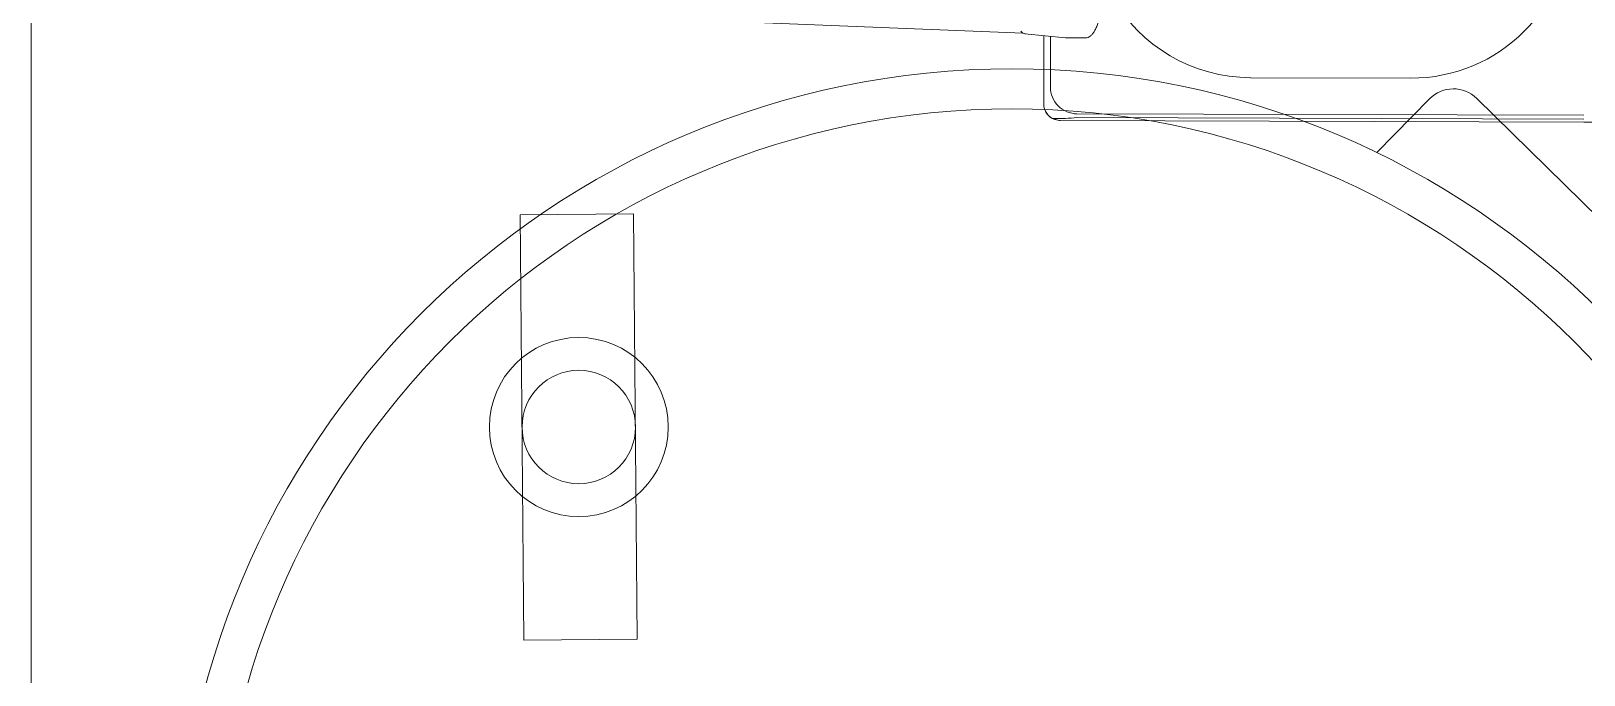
# Model space of a CAD drawing. Header units: millimetres. Extents: x 886808 to 1650903, y -1008069 to 230892.
# Drawn here: x 938357.7 to 938823.3, y -346115.6 to -345922.7 of the extents above; entities that cross this region are included whole.
import ezdxf

# ---------------------------------------------------------------- set-up
doc = ezdxf.new("R2010")
doc.units = ezdxf.units.MM
doc.layers.add('hatch', color=250, linetype='Continuous', lineweight=0)
doc.layers.add('I-FURN', color=252, linetype='Continuous', lineweight=5)

# ---------------------------------------------------------------- blocks, each defined once
blk = doc.blocks.new('A$C26DD556D')
at = {"layer": 'hatch', "transparency": 33554636}
for p, q in [((5248.59, 23624.31), (5248.59, 24924.31)), ((5285.66, 24272.75), (5546.03, 24262.21)), ((5546.6, 24262.02), (5558.76, 24260.8)), ((5552.25, 24261.46), (5552.21, 24246.2)), ((5552.26, 24261.46), (5552.22, 24246.07)), ((5554.22, 24246.06), (5554.26, 24261.25)), ((5558.91, 24260.79), (5564.69, 24260.79)), ((5614.22, 24248.89), (5614.22, 24248.88)), ((5614.22, 24248.88), (5662.22, 24248.74)), ((5662.22, 24248.75), (5662.22, 24248.74)), ((5552.21, 24245.49), (5552.2, 24241.07)), ((5552.21, 24241.07), (5552.22, 24245.62)), ((5552.22, 24246.07), (5552.22, 24245.62)), ((5652.05, 24226.42), (5667.9, 24242.55)), ((5682.04, 24242.68), (5774.76, 24151.55)), ((5558.7, 24236.67), (5554.78, 24236.69)), ((5554.78, 24236.69), (5556.53, 24236.11)), ((5556.53, 24236.11), (5556.46, 24236.11)), ((5714.18, 24235.6), (5557.18, 24236.05)), ((5562.18, 24236.92), (5714.18, 24236.48)), ((5714.19, 24237.61), (5562.19, 24238.05)), ((5719.18, 24235.59), (5714.18, 24235.6)), ((5429.27, 24208.1), (5395.27, 24207.8)), ((5396.37, 24080.31), (5395.27, 24207.8)), ((5430.37, 24080.6), (5429.27, 24208.1)), ((5430.37, 24080.6), (5396.37, 24080.31))]:
    blk.add_line(p, q, dxfattribs=at)
for centre, radius in [((5542.7, 24001.05), 250.5), ((5542.7, 24001.05), 238.5), ((5412.82, 24144.2), 26.82), ((5412.82, 24144.2), 17)]:
    blk.add_circle(centre, radius, dxfattribs=at)
for centre, radius, start, end in [((5662.36, 24296.75), 48.01, 269.8361, 359.8361), ((5614.36, 24296.89), 48.01, 209.5273, 269.8361), ((5546.8, 24263.68), 1.67, 210.0955, 268.0527), ((5562.21, 24246.04), 7.99, 179.8361, 269.8361), ((5675.03, 24235.54), 10, 45.4946, 135.4946), ((5557.2, 24241.05), 5, 179.8361, 261.5469), ((5557.2, 24241.05), 4.99, 179.8361, 241.0455), ((5557.2, 24241.05), 5, 261.5469, 269.8361), ((5557.98, 24272.04), 35.37, 271.1594, 276.8217)]:
    blk.add_arc(centre, radius, start, end, dxfattribs=at)
for centre, major_axis, ratio, start_param, end_param in [((5547.1, 24267), (0.5, 4.97), 0.340504, 3.141593, 3.175811), ((5559.26, 24265.78), (0.5, 4.97), 0.340504, 3.141593, 3.175811), ((5558.91, 24261.79), (0, 1), 0.939693, 3.047402, 3.141593), ((5564.69, 24261.79), (0, 1), 0.939693, 3.047402, 3.141593)]:
    blk.add_ellipse(centre, major_axis=major_axis, ratio=ratio, start_param=start_param, end_param=end_param, dxfattribs=at)
blk.add_open_spline([(5564.69, 24260.79), (5564.87, 24260.81), (5565.24, 24260.84), (5565.85, 24261.09), (5566.44, 24261.54), (5567.03, 24262.2), (5567.58, 24263.08), (5568.1, 24264.17), (5568.55, 24265.4), (5568.93, 24266.75), (5569.23, 24268.17), (5569.44, 24269.52), (5569.52, 24270.3), (5569.56, 24270.67)], degree=3, knots=[0, 0, 0, 0, 0.058074, 0.137572, 0.222216, 0.31794, 0.422411, 0.527408, 0.6305, 0.732178, 0.832997, 0.933346, 1, 1, 1, 1], dxfattribs=at)

msp = doc.modelspace()

# ---------------------------------------------------------------- block references
at = {"layer": 'I-FURN', "transparency": 33554636}
msp.add_blockref('A$C26DD556D', (933109.12, -370185.5), dxfattribs=at)

doc.saveas('drawing.dxf')
